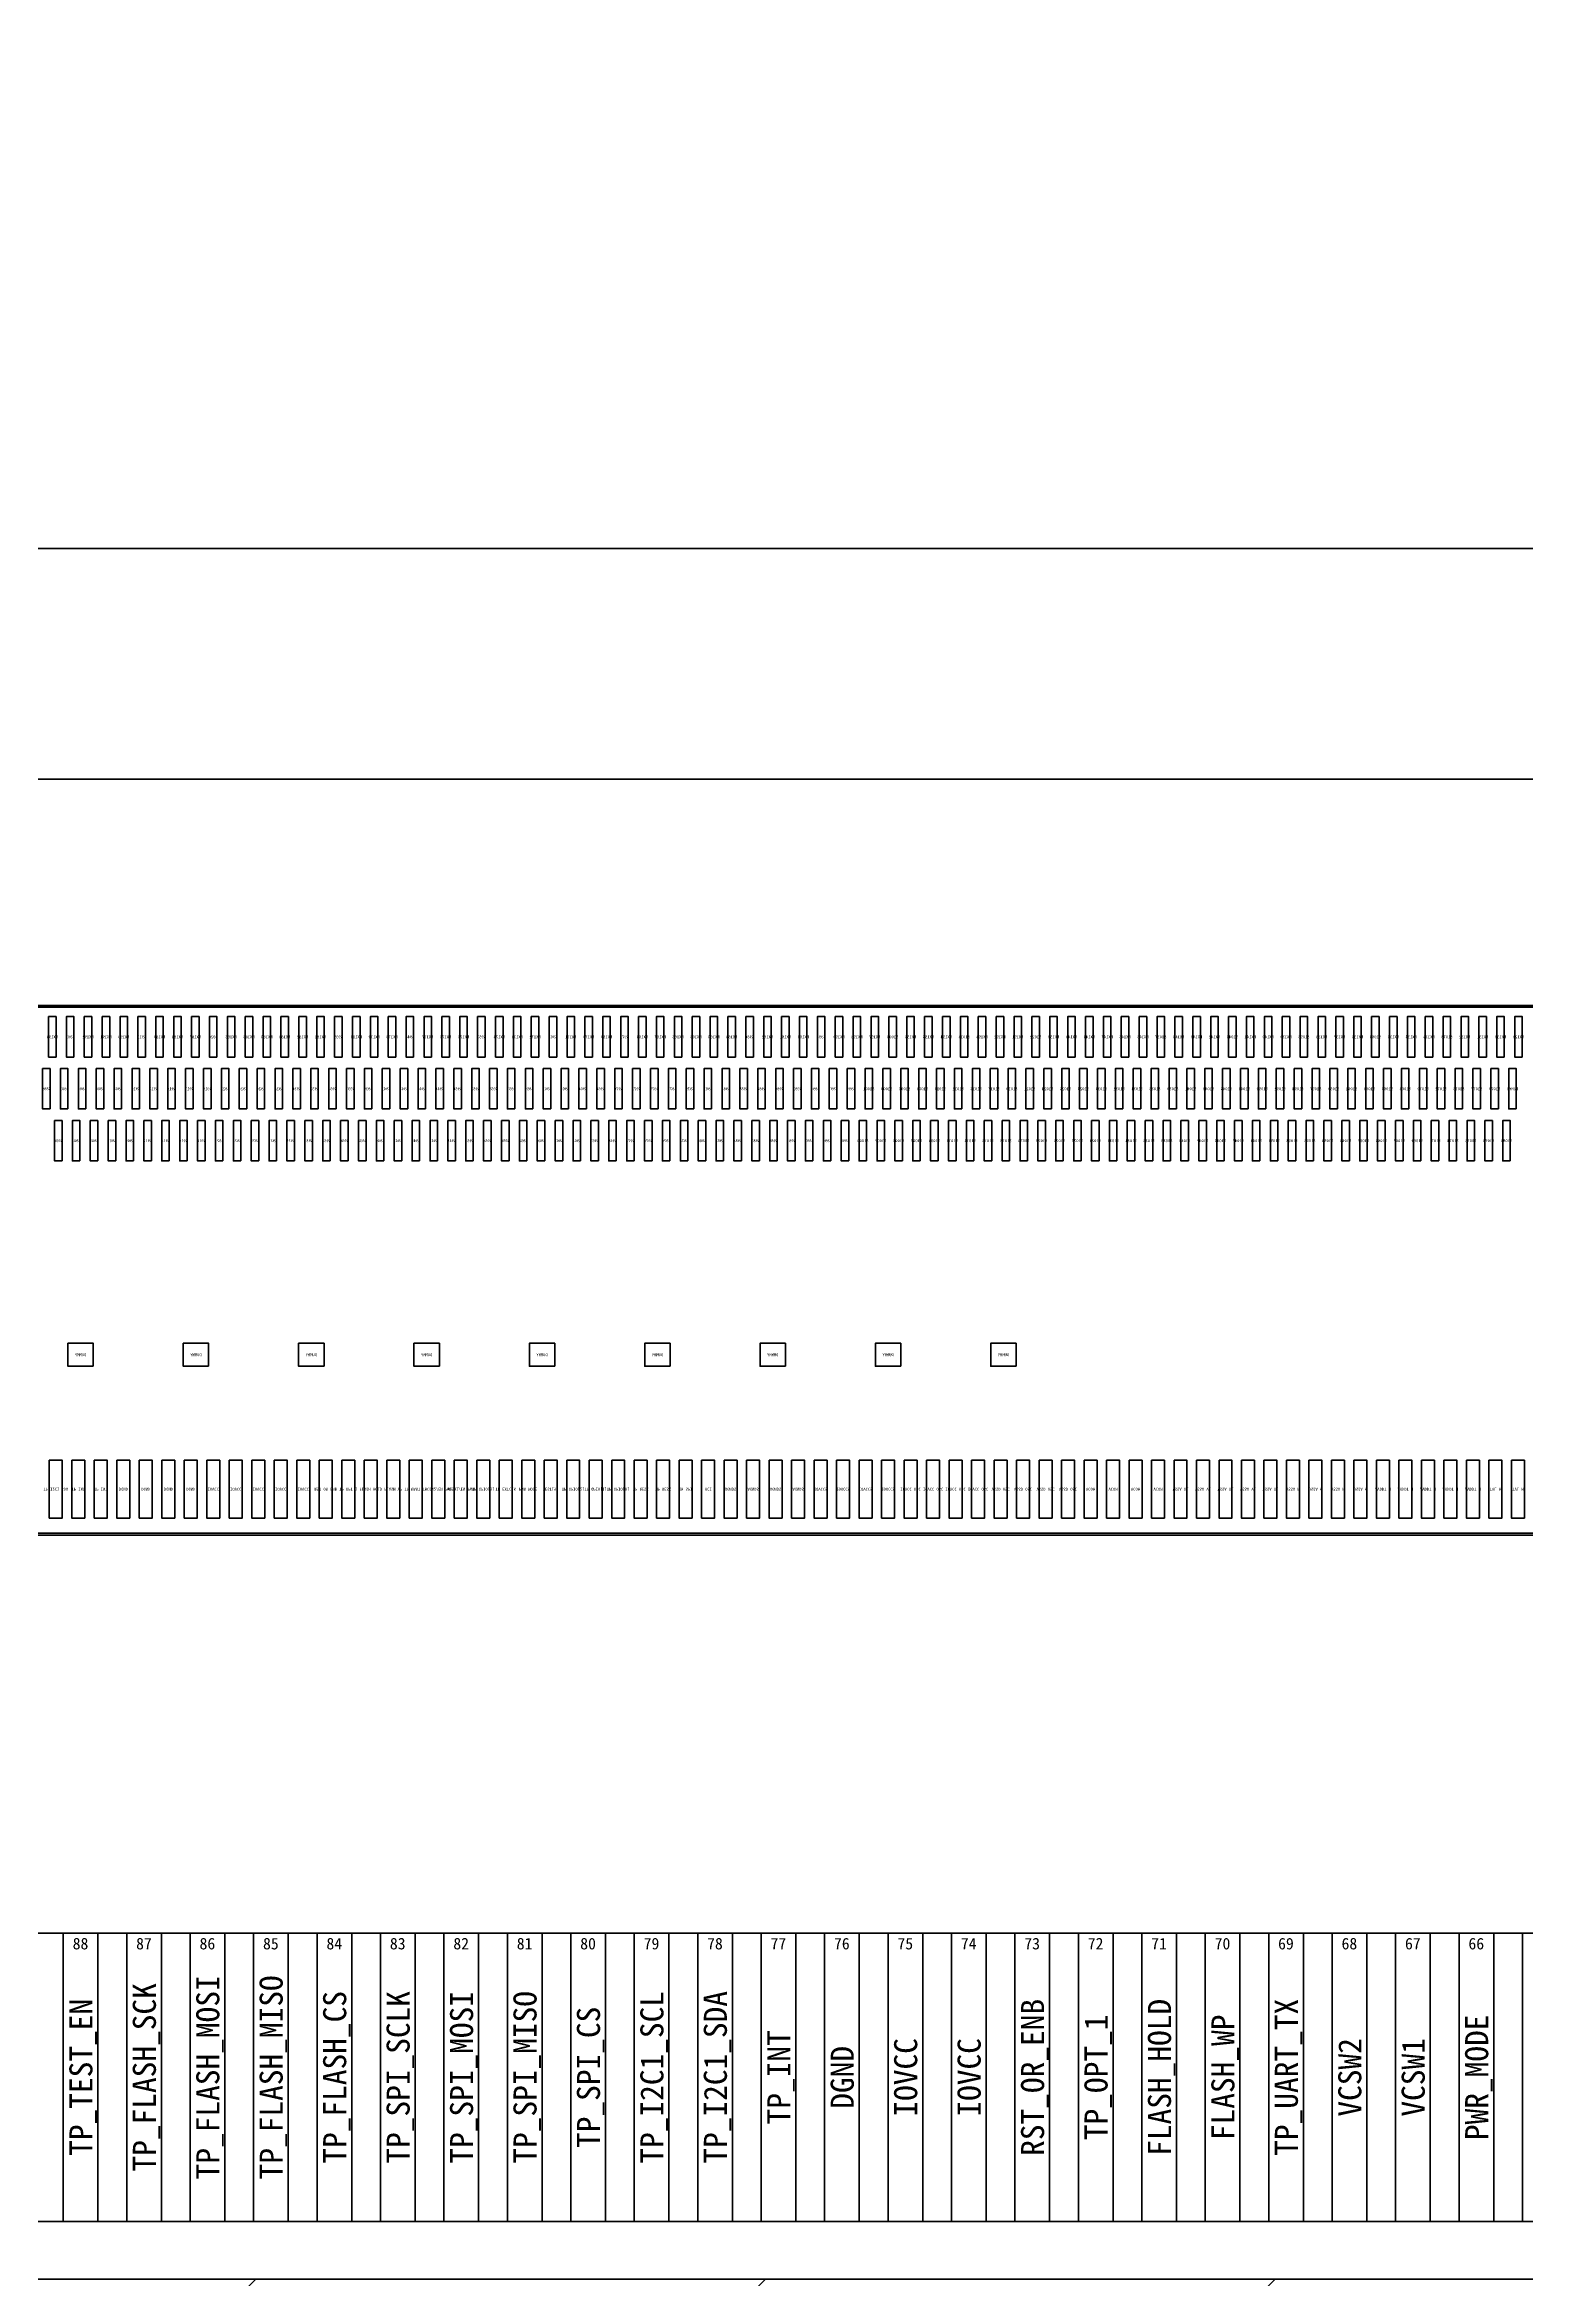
# Model space of a CAD drawing. Header units: inches. Extents: x 384 to 1427, y -468 to -47.
# Drawn here: x 487.346 to 489.915, y -352.606 to -348.733 of the extents above; entities that cross this region are included whole.
import ezdxf
from ezdxf.enums import TextEntityAlignment as Align

# ---------------------------------------------------------------- set-up
doc = ezdxf.new("R2010")
doc.units = ezdxf.units.IN
doc.header["$LTSCALE"] = 1.21
doc.header["$MEASUREMENT"] = 0
doc.layers.get('0').update_dxf_attribs({"linetype": 'CONTINUOUS'})
for name, color, linetype, lineweight in [('2ITO.drawing', 4, 'CONTINUOUS', 100), ('LABEL.drawing', 7, 'CONTINUOUS', 100), ('TFT_line.drawing', 3, 'CONTINUOUS', 100)]:
    doc.layers.add(name, color=color, linetype=linetype, lineweight=lineweight)
doc.layers.add('标 注', color=3, linetype='CONTINUOUS')
doc.styles.get("Standard").update_dxf_attribs({"font": 'txt', "width": 0.8})

# ---------------------------------------------------------------- blocks, each defined once
blk = doc.blocks.new('fpc_name')
at = {"layer": 'LABEL.drawing', "color": 7, "linetype": 'Continuous', "lineweight": 100}
for s, p in [('TP_FLASH_SCK', (16.31143, 0.22667)), ('TP_FLASH_MOSI', (16.42143, 0.22667)), ('TP_FLASH_MISO', (16.53129, 0.22667)), ('TP_TEST_EN', (16.20143, 0.22667)), ('TP_FLASH_CS', (16.64143, 0.22667)), ('TP_SPI_SCLK', (16.75143, 0.22667)), ('TP_SPI_MOSI', (16.86143, 0.22667)), ('TP_SPI_MISO', (16.97143, 0.22667)), ('TP_I2C1_SCL', (17.19143, 0.22667)), ('TP_I2C1_SDA', (17.30143, 0.22667)), ('RST_OR_ENB', (17.85143, 0.22667)), ('FLASH_HOLD', (18.07143, 0.22667)), ('TP_UART_TX', (18.29143, 0.22667)), ('TP_SPI_CS', (17.08143, 0.22667)), ('TP_OPT_1', (17.96143, 0.22667)), ('FLASH_WP', (18.18143, 0.22667)), ('PWR_MODE', (18.62143, 0.22667)), ('TP_INT', (17.41143, 0.22667)), ('DGND', (17.52143, 0.22667)), ('IOVCC', (17.63143, 0.22667)), ('IOVCC', (17.74143, 0.22667)), ('VCSW2', (18.40143, 0.22667)), ('VCSW1', (18.51143, 0.22667))]:
    blk.add_text(s, height=0.04, rotation=90, dxfattribs=at).set_placement(p, align=Align.MIDDLE_CENTER)
blk = doc.blocks.new('fpc_pin')
at = {"layer": 'TFT_line.drawing', "color": 3, "linetype": 'Continuous', "lineweight": 100}
blk.add_lwpolyline([(0, 0), (0.06, 0), (0.06, 0.5), (0, 0.5)], close=True, dxfattribs=at)
blk = doc.blocks.new('fpc_all')
at = {"layer": 'TFT_line.drawing', "color": 3, "linetype": 'Continuous', "lineweight": 100}
blk.add_lwpolyline([(-0.73658, 0), (26.54342, 0), (26.54342, 0.5), (-0.73658, 0.5)], close=True, dxfattribs=at)
at = {"color": 1, "linetype": 'Continuous', "lineweight": 100, "row_count": 1, "column_count": 221, "row_spacing": 0.4, "column_spacing": 0.11}
blk.add_blockref('fpc_pin', (0.77342, 0), dxfattribs=at)
at = {"color": 1, "linetype": 'Continuous', "lineweight": 100}
blk.add_blockref('fpc_name', (0.00249, 0.02333), dxfattribs=at)
at = {"layer": 'LABEL.drawing', "color": 7, "linetype": 'Continuous', "lineweight": 100}
for s, p in [('88', (16.20322, 0.4818)), ('87', (16.31322, 0.4818)), ('86', (16.42322, 0.4818)), ('85', (16.53322, 0.4818)), ('84', (16.64322, 0.4818)), ('83', (16.75322, 0.4818)), ('82', (16.86322, 0.4818)), ('81', (16.97322, 0.4818)), ('80', (17.08322, 0.4818)), ('79', (17.19322, 0.4818)), ('78', (17.30322, 0.4818)), ('77', (17.41322, 0.4818)), ('76', (17.52322, 0.4818)), ('75', (17.63322, 0.4818)), ('74', (17.74322, 0.4818)), ('73', (17.85322, 0.4818)), ('72', (17.96322, 0.4818)), ('71', (18.07322, 0.4818)), ('70', (18.18322, 0.4818)), ('69', (18.29322, 0.4818)), ('68', (18.40322, 0.4818)), ('67', (18.51322, 0.4818)), ('66', (18.62322, 0.4818))]:
    blk.add_text(s, height=0.02, dxfattribs=at).set_placement(p, align=Align.MIDDLE_CENTER)
blk = doc.blocks.new('z_ILB3_NOT')
at = {"layer": 'TFT_line.drawing', "color": 3, "linetype": 'Continuous', "lineweight": 100}
blk.add_lwpolyline([(-0.01125, -0.05), (0.01125, -0.05), (0.01125, 0.05), (-0.01125, 0.05)], close=True, dxfattribs=at)
blk = doc.blocks.new('z_DMY1')
at = {"layer": 'TFT_line.drawing', "color": 3, "linetype": 'Continuous', "lineweight": 100}
blk.add_lwpolyline([(-0.022, -0.02), (0.022, -0.02), (0.022, 0.02), (-0.022, 0.02)], close=True, dxfattribs=at)
blk = doc.blocks.new('z_PAD_DUMMY_NOT')
at = {"color": 1, "linetype": 'Continuous', "lineweight": 100}
for p in [(-4.9, -0.1465), (-4.7, -0.1465), (-4.5, -0.1465), (-4.3, -0.1465), (-4.1, -0.1465), (-3.9, -0.1465), (-3.7, -0.1465), (-3.5, -0.1465), (-3.3, -0.1465)]:
    blk.add_blockref('z_DMY1', p, dxfattribs=at)
blk = doc.blocks.new('S_PAD_NOT')
at = {"layer": 'TFT_line.drawing', "color": 3, "linetype": 'Continuous', "lineweight": 100}
blk.add_lwpolyline([(-0.0065, -0.035), (0.0065, -0.035), (0.0065, 0.035), (-0.0065, 0.035)], close=True, dxfattribs=at)
blk = doc.blocks.new('ST7102_padlocation_NOT')
at = {"layer": 'TFT_line.drawing', "color": 3, "linetype": 'Continuous', "lineweight": 100}
for points in [[(-11.25, -0.459), (11.25, -0.459), (11.25, 0.459), (-11.25, 0.459)], [(-11.247, -0.456), (11.247, -0.456), (11.247, 0.456), (-11.247, 0.456)]]:
    blk.add_lwpolyline(points, close=True, dxfattribs=at)
at = {"color": 1, "linetype": 'Continuous', "lineweight": 100}
for name, p in [('S_PAD_NOT', (-5.7929, 0.4045)), ('S_PAD_NOT', (-5.7619, 0.4045)), ('S_PAD_NOT', (-5.7309, 0.4045)), ('S_PAD_NOT', (-5.6999, 0.4045)), ('S_PAD_NOT', (-5.6689, 0.4045)), ('S_PAD_NOT', (-5.6379, 0.4045)), ('S_PAD_NOT', (-5.6069, 0.4045)), ('S_PAD_NOT', (-5.5759, 0.4045)), ('S_PAD_NOT', (-5.5449, 0.4045)), ('S_PAD_NOT', (-5.5139, 0.4045)), ('S_PAD_NOT', (-5.4829, 0.4045)), ('S_PAD_NOT', (-5.4519, 0.4045)), ('S_PAD_NOT', (-5.4209, 0.4045)), ('S_PAD_NOT', (-5.3899, 0.4045)), ('S_PAD_NOT', (-5.3589, 0.4045)), ('S_PAD_NOT', (-5.3279, 0.4045)), ('S_PAD_NOT', (-5.2969, 0.4045)), ('S_PAD_NOT', (-5.2659, 0.4045)), ('S_PAD_NOT', (-5.2349, 0.4045)), ('S_PAD_NOT', (-5.2039, 0.4045)), ('S_PAD_NOT', (-5.1729, 0.4045)), ('S_PAD_NOT', (-5.1419, 0.4045)), ('S_PAD_NOT', (-5.1109, 0.4045)), ('S_PAD_NOT', (-5.0799, 0.4045)), ('S_PAD_NOT', (-5.0489, 0.4045)), ('S_PAD_NOT', (-5.0179, 0.4045)), ('S_PAD_NOT', (-4.9869, 0.4045)), ('S_PAD_NOT', (-4.9559, 0.4045)), ('S_PAD_NOT', (-4.9249, 0.4045)), ('S_PAD_NOT', (-4.8939, 0.4045)), ('S_PAD_NOT', (-4.8629, 0.4045)), ('S_PAD_NOT', (-4.8319, 0.4045)), ('S_PAD_NOT', (-4.8009, 0.4045)), ('S_PAD_NOT', (-4.7699, 0.4045)), ('S_PAD_NOT', (-4.7389, 0.4045)), ('S_PAD_NOT', (-4.7079, 0.4045)), ('S_PAD_NOT', (-4.6769, 0.4045)), ('S_PAD_NOT', (-4.6459, 0.4045)), ('S_PAD_NOT', (-4.6149, 0.4045)), ('S_PAD_NOT', (-4.5839, 0.4045)), ('S_PAD_NOT', (-4.5529, 0.4045)), ('S_PAD_NOT', (-4.5219, 0.4045)), ('S_PAD_NOT', (-4.4909, 0.4045)), ('S_PAD_NOT', (-4.4599, 0.4045)), ('S_PAD_NOT', (-4.4289, 0.4045)), ('S_PAD_NOT', (-4.3979, 0.4045)), ('S_PAD_NOT', (-4.3669, 0.4045)), ('S_PAD_NOT', (-4.3359, 0.4045)), ('S_PAD_NOT', (-4.3049, 0.4045)), ('S_PAD_NOT', (-4.2739, 0.4045)), ('S_PAD_NOT', (-4.2429, 0.4045)), ('S_PAD_NOT', (-4.2119, 0.4045)), ('S_PAD_NOT', (-4.1809, 0.4045)), ('S_PAD_NOT', (-4.1499, 0.4045)), ('S_PAD_NOT', (-4.1189, 0.4045)), ('S_PAD_NOT', (-4.0879, 0.4045)), ('S_PAD_NOT', (-4.0569, 0.4045)), ('S_PAD_NOT', (-4.0259, 0.4045)), ('S_PAD_NOT', (-3.9949, 0.4045)), ('S_PAD_NOT', (-3.9639, 0.4045)), ('S_PAD_NOT', (-3.9329, 0.4045)), ('S_PAD_NOT', (-3.9019, 0.4045)), ('S_PAD_NOT', (-3.8709, 0.4045)), ('S_PAD_NOT', (-3.8399, 0.4045)), ('S_PAD_NOT', (-3.8089, 0.4045)), ('S_PAD_NOT', (-3.7779, 0.4045)), ('S_PAD_NOT', (-3.7469, 0.4045)), ('S_PAD_NOT', (-3.7159, 0.4045)), ('S_PAD_NOT', (-3.6849, 0.4045)), ('S_PAD_NOT', (-3.6539, 0.4045)), ('S_PAD_NOT', (-3.6229, 0.4045)), ('S_PAD_NOT', (-3.5919, 0.4045)), ('S_PAD_NOT', (-3.5609, 0.4045)), ('S_PAD_NOT', (-3.5299, 0.4045)), ('S_PAD_NOT', (-3.4989, 0.4045)), ('S_PAD_NOT', (-3.4679, 0.4045)), ('S_PAD_NOT', (-3.4369, 0.4045)), ('S_PAD_NOT', (-3.4059, 0.4045)), ('S_PAD_NOT', (-3.3749, 0.4045)), ('S_PAD_NOT', (-3.3439, 0.4045)), ('S_PAD_NOT', (-3.3129, 0.4045)), ('S_PAD_NOT', (-3.2819, 0.4045)), ('S_PAD_NOT', (-3.2509, 0.4045)), ('z_PAD_DUMMY_NOT', (0, 0)), ('S_PAD_NOT', (-5.7826, 0.3145)), ('S_PAD_NOT', (-5.7516, 0.3145)), ('S_PAD_NOT', (-5.7206, 0.3145)), ('S_PAD_NOT', (-5.6896, 0.3145)), ('S_PAD_NOT', (-5.6586, 0.3145)), ('S_PAD_NOT', (-5.6276, 0.3145)), ('S_PAD_NOT', (-5.5966, 0.3145)), ('S_PAD_NOT', (-5.5656, 0.3145)), ('S_PAD_NOT', (-5.5346, 0.3145)), ('S_PAD_NOT', (-5.5036, 0.3145)), ('S_PAD_NOT', (-5.4726, 0.3145)), ('S_PAD_NOT', (-5.4416, 0.3145)), ('S_PAD_NOT', (-5.4106, 0.3145)), ('S_PAD_NOT', (-5.3796, 0.3145)), ('S_PAD_NOT', (-5.3486, 0.3145)), ('S_PAD_NOT', (-5.3176, 0.3145)), ('S_PAD_NOT', (-5.2866, 0.3145)), ('S_PAD_NOT', (-5.2556, 0.3145)), ('S_PAD_NOT', (-5.2246, 0.3145)), ('S_PAD_NOT', (-5.1936, 0.3145)), ('S_PAD_NOT', (-5.1626, 0.3145)), ('S_PAD_NOT', (-5.1316, 0.3145)), ('S_PAD_NOT', (-5.1006, 0.3145)), ('S_PAD_NOT', (-5.0696, 0.3145)), ('S_PAD_NOT', (-5.0386, 0.3145)), ('S_PAD_NOT', (-5.0076, 0.3145)), ('S_PAD_NOT', (-4.9766, 0.3145)), ('S_PAD_NOT', (-4.9456, 0.3145)), ('S_PAD_NOT', (-4.9146, 0.3145)), ('S_PAD_NOT', (-4.8836, 0.3145)), ('S_PAD_NOT', (-4.8526, 0.3145)), ('S_PAD_NOT', (-4.8216, 0.3145)), ('S_PAD_NOT', (-4.7906, 0.3145)), ('S_PAD_NOT', (-4.7596, 0.3145)), ('S_PAD_NOT', (-4.7286, 0.3145)), ('S_PAD_NOT', (-4.6976, 0.3145)), ('S_PAD_NOT', (-4.6666, 0.3145)), ('S_PAD_NOT', (-4.6356, 0.3145)), ('S_PAD_NOT', (-4.6046, 0.3145)), ('S_PAD_NOT', (-4.5736, 0.3145)), ('S_PAD_NOT', (-4.5426, 0.3145)), ('S_PAD_NOT', (-4.5116, 0.3145)), ('S_PAD_NOT', (-4.4806, 0.3145)), ('S_PAD_NOT', (-4.4496, 0.3145)), ('S_PAD_NOT', (-4.4186, 0.3145)), ('S_PAD_NOT', (-4.3876, 0.3145)), ('S_PAD_NOT', (-4.3566, 0.3145)), ('S_PAD_NOT', (-4.3256, 0.3145)), ('S_PAD_NOT', (-4.2946, 0.3145)), ('S_PAD_NOT', (-4.2636, 0.3145)), ('S_PAD_NOT', (-4.2326, 0.3145)), ('S_PAD_NOT', (-4.2016, 0.3145)), ('S_PAD_NOT', (-4.1706, 0.3145)), ('S_PAD_NOT', (-4.1396, 0.3145)), ('S_PAD_NOT', (-4.1086, 0.3145)), ('S_PAD_NOT', (-4.0776, 0.3145)), ('S_PAD_NOT', (-4.0466, 0.3145)), ('S_PAD_NOT', (-4.0156, 0.3145)), ('S_PAD_NOT', (-3.9846, 0.3145)), ('S_PAD_NOT', (-3.9536, 0.3145)), ('S_PAD_NOT', (-3.9226, 0.3145)), ('S_PAD_NOT', (-3.8916, 0.3145)), ('S_PAD_NOT', (-3.8606, 0.3145)), ('S_PAD_NOT', (-3.8296, 0.3145)), ('S_PAD_NOT', (-3.7986, 0.3145)), ('S_PAD_NOT', (-3.7676, 0.3145)), ('S_PAD_NOT', (-3.7366, 0.3145)), ('S_PAD_NOT', (-3.7056, 0.3145)), ('S_PAD_NOT', (-3.6746, 0.3145)), ('S_PAD_NOT', (-3.6436, 0.3145)), ('S_PAD_NOT', (-3.6126, 0.3145)), ('S_PAD_NOT', (-3.5816, 0.3145)), ('S_PAD_NOT', (-3.5506, 0.3145)), ('S_PAD_NOT', (-3.5196, 0.3145)), ('S_PAD_NOT', (-3.4886, 0.3145)), ('S_PAD_NOT', (-3.4576, 0.3145)), ('S_PAD_NOT', (-3.4266, 0.3145)), ('S_PAD_NOT', (-3.3956, 0.3145)), ('S_PAD_NOT', (-3.3646, 0.3145)), ('S_PAD_NOT', (-3.3336, 0.3145)), ('S_PAD_NOT', (-3.3026, 0.3145)), ('S_PAD_NOT', (-3.2716, 0.3145)), ('S_PAD_NOT', (-3.2406, 0.3145)), ('S_PAD_NOT', (-5.7723, 0.2245)), ('S_PAD_NOT', (-5.7413, 0.2245)), ('S_PAD_NOT', (-5.7103, 0.2245)), ('S_PAD_NOT', (-5.6793, 0.2245)), ('S_PAD_NOT', (-5.6483, 0.2245)), ('S_PAD_NOT', (-5.6173, 0.2245)), ('S_PAD_NOT', (-5.5863, 0.2245)), ('S_PAD_NOT', (-5.5553, 0.2245)), ('S_PAD_NOT', (-5.5243, 0.2245)), ('S_PAD_NOT', (-5.4933, 0.2245)), ('S_PAD_NOT', (-5.4623, 0.2245)), ('S_PAD_NOT', (-5.4313, 0.2245)), ('S_PAD_NOT', (-5.4003, 0.2245)), ('S_PAD_NOT', (-5.3693, 0.2245)), ('S_PAD_NOT', (-5.3383, 0.2245)), ('S_PAD_NOT', (-5.3073, 0.2245)), ('S_PAD_NOT', (-5.2763, 0.2245)), ('S_PAD_NOT', (-5.2453, 0.2245)), ('S_PAD_NOT', (-5.2143, 0.2245)), ('S_PAD_NOT', (-5.1833, 0.2245)), ('S_PAD_NOT', (-5.1523, 0.2245)), ('S_PAD_NOT', (-5.1213, 0.2245)), ('S_PAD_NOT', (-5.0903, 0.2245)), ('S_PAD_NOT', (-5.0593, 0.2245)), ('S_PAD_NOT', (-5.0283, 0.2245)), ('S_PAD_NOT', (-4.9973, 0.2245)), ('S_PAD_NOT', (-4.9663, 0.2245)), ('S_PAD_NOT', (-4.9353, 0.2245)), ('S_PAD_NOT', (-4.9043, 0.2245)), ('S_PAD_NOT', (-4.8733, 0.2245)), ('S_PAD_NOT', (-4.8423, 0.2245)), ('S_PAD_NOT', (-4.8113, 0.2245)), ('S_PAD_NOT', (-4.7803, 0.2245)), ('S_PAD_NOT', (-4.7493, 0.2245)), ('S_PAD_NOT', (-4.7183, 0.2245)), ('S_PAD_NOT', (-4.6873, 0.2245)), ('S_PAD_NOT', (-4.6563, 0.2245)), ('S_PAD_NOT', (-4.6253, 0.2245)), ('S_PAD_NOT', (-4.5943, 0.2245)), ('S_PAD_NOT', (-4.5633, 0.2245)), ('S_PAD_NOT', (-4.5323, 0.2245)), ('S_PAD_NOT', (-4.5013, 0.2245)), ('S_PAD_NOT', (-4.4703, 0.2245)), ('S_PAD_NOT', (-4.4393, 0.2245)), ('S_PAD_NOT', (-4.4083, 0.2245)), ('S_PAD_NOT', (-4.3773, 0.2245)), ('S_PAD_NOT', (-4.3463, 0.2245)), ('S_PAD_NOT', (-4.3153, 0.2245)), ('S_PAD_NOT', (-4.2843, 0.2245)), ('S_PAD_NOT', (-4.2533, 0.2245)), ('S_PAD_NOT', (-4.2223, 0.2245)), ('S_PAD_NOT', (-4.1913, 0.2245)), ('S_PAD_NOT', (-4.1603, 0.2245)), ('S_PAD_NOT', (-4.1293, 0.2245)), ('S_PAD_NOT', (-4.0983, 0.2245)), ('S_PAD_NOT', (-4.0673, 0.2245)), ('S_PAD_NOT', (-4.0363, 0.2245)), ('S_PAD_NOT', (-4.0053, 0.2245)), ('S_PAD_NOT', (-3.9743, 0.2245)), ('S_PAD_NOT', (-3.9433, 0.2245)), ('S_PAD_NOT', (-3.9123, 0.2245)), ('S_PAD_NOT', (-3.8813, 0.2245)), ('S_PAD_NOT', (-3.8503, 0.2245)), ('S_PAD_NOT', (-3.8193, 0.2245)), ('S_PAD_NOT', (-3.7883, 0.2245)), ('S_PAD_NOT', (-3.7573, 0.2245)), ('S_PAD_NOT', (-3.7263, 0.2245)), ('S_PAD_NOT', (-3.6953, 0.2245)), ('S_PAD_NOT', (-3.6643, 0.2245)), ('S_PAD_NOT', (-3.6333, 0.2245)), ('S_PAD_NOT', (-3.6023, 0.2245)), ('S_PAD_NOT', (-3.5713, 0.2245)), ('S_PAD_NOT', (-3.5403, 0.2245)), ('S_PAD_NOT', (-3.5093, 0.2245)), ('S_PAD_NOT', (-3.4783, 0.2245)), ('S_PAD_NOT', (-3.4473, 0.2245)), ('S_PAD_NOT', (-3.4163, 0.2245)), ('S_PAD_NOT', (-3.3853, 0.2245)), ('S_PAD_NOT', (-3.3543, 0.2245)), ('S_PAD_NOT', (-3.3233, 0.2245)), ('S_PAD_NOT', (-3.2923, 0.2245)), ('S_PAD_NOT', (-3.2613, 0.2245))]:
    blk.add_blockref(name, p, dxfattribs=at)
at = {"color": 1, "linetype": 'Continuous', "lineweight": 100, "rotation": 180}
for p in [(-5.792, -0.3795), (-5.753, -0.3795), (-5.714, -0.3795), (-5.675, -0.3795), (-5.636, -0.3795), (-5.597, -0.3795), (-5.558, -0.3795), (-5.519, -0.3795), (-5.48, -0.3795), (-5.441, -0.3795), (-5.402, -0.3795), (-5.363, -0.3795), (-5.324, -0.3795), (-5.285, -0.3795), (-5.246, -0.3795), (-5.207, -0.3795), (-5.168, -0.3795), (-5.129, -0.3795), (-5.09, -0.3795), (-5.051, -0.3795), (-5.012, -0.3795), (-4.973, -0.3795), (-4.934, -0.3795), (-4.895, -0.3795), (-4.856, -0.3795), (-4.817, -0.3795), (-4.778, -0.3795), (-4.739, -0.3795), (-4.7, -0.3795), (-4.661, -0.3795), (-4.622, -0.3795), (-4.583, -0.3795), (-4.544, -0.3795), (-4.505, -0.3795), (-4.466, -0.3795), (-4.427, -0.3795), (-4.388, -0.3795), (-4.349, -0.3795), (-4.31, -0.3795), (-4.271, -0.3795), (-4.232, -0.3795), (-4.193, -0.3795), (-4.154, -0.3795), (-4.115, -0.3795), (-4.076, -0.3795), (-4.037, -0.3795), (-3.998, -0.3795), (-3.959, -0.3795), (-3.92, -0.3795), (-3.881, -0.3795), (-3.842, -0.3795), (-3.803, -0.3795), (-3.764, -0.3795), (-3.725, -0.3795), (-3.686, -0.3795), (-3.647, -0.3795), (-3.608, -0.3795), (-3.569, -0.3795), (-3.53, -0.3795), (-3.491, -0.3795), (-3.452, -0.3795), (-3.413, -0.3795), (-3.374, -0.3795), (-3.335, -0.3795), (-3.296, -0.3795), (-3.257, -0.3795)]:
    blk.add_blockref('z_ILB3_NOT', p, dxfattribs=at)
at = {"layer": 'LABEL.drawing', "color": 7, "linetype": 'Continuous', "lineweight": 100}
for s, p in [('RX129', (-5.7929, 0.4045)), ('RX130', (-5.7619, 0.4045)), ('RX131', (-5.7309, 0.4045)), ('RX132', (-5.6999, 0.4045)), ('S1073', (-5.6689, 0.4045)), ('RX133', (-5.6379, 0.4045)), ('RX134', (-5.6069, 0.4045)), ('RX135', (-5.5759, 0.4045)), ('S1064', (-5.5449, 0.4045)), ('RX136', (-5.5139, 0.4045)), ('RX137', (-5.4829, 0.4045)), ('RX138', (-5.4519, 0.4045)), ('S1055', (-5.4209, 0.4045)), ('RX139', (-5.3899, 0.4045)), ('RX140', (-5.3589, 0.4045)), ('RX141', (-5.3279, 0.4045)), ('S1046', (-5.2969, 0.4045)), ('RX142', (-5.2659, 0.4045)), ('RX143', (-5.2349, 0.4045)), ('RX144', (-5.2039, 0.4045)), ('S1037', (-5.1729, 0.4045)), ('RX145', (-5.1419, 0.4045)), ('RX146', (-5.1109, 0.4045)), ('RX147', (-5.0799, 0.4045)), ('RX148', (-5.0489, 0.4045)), ('RX149', (-5.0179, 0.4045)), ('RX150', (-4.9869, 0.4045)), ('S1022', (-4.9559, 0.4045)), ('RX151', (-4.9249, 0.4045)), ('RX152', (-4.8939, 0.4045)), ('RX153', (-4.8629, 0.4045)), ('S1013', (-4.8319, 0.4045)), ('RX154', (-4.8009, 0.4045)), ('RX155', (-4.7699, 0.4045)), ('RX156', (-4.7389, 0.4045)), ('S1004', (-4.7079, 0.4045)), ('RX157', (-4.6769, 0.4045)), ('RX158', (-4.6459, 0.4045)), ('RX159', (-4.6149, 0.4045)), ('S995', (-4.5839, 0.4045)), ('RX160', (-4.5529, 0.4045)), ('RX161', (-4.5219, 0.4045)), ('RX162', (-4.4909, 0.4045)), ('S986', (-4.4599, 0.4045)), ('RX163', (-4.4289, 0.4045)), ('RX164', (-4.3979, 0.4045)), ('RX165', (-4.3669, 0.4045)), ('RX166', (-4.3359, 0.4045)), ('RX167', (-4.3049, 0.4045)), ('RX168', (-4.2739, 0.4045)), ('S971', (-4.2429, 0.4045)), ('RX169', (-4.2119, 0.4045)), ('RX170', (-4.1809, 0.4045)), ('RX171', (-4.1499, 0.4045)), ('S962', (-4.1189, 0.4045)), ('RX172', (-4.0879, 0.4045)), ('RX173', (-4.0569, 0.4045)), ('RX174', (-4.0259, 0.4045)), ('S953', (-3.9949, 0.4045)), ('RX175', (-3.9639, 0.4045)), ('RX176', (-3.9329, 0.4045)), ('RX177', (-3.9019, 0.4045)), ('S944', (-3.8709, 0.4045)), ('RX178', (-3.8399, 0.4045)), ('RX179', (-3.8089, 0.4045)), ('RX180', (-3.7779, 0.4045)), ('S935', (-3.7469, 0.4045)), ('RX181', (-3.7159, 0.4045)), ('RX182', (-3.6849, 0.4045)), ('RX183', (-3.6539, 0.4045)), ('RX184', (-3.6229, 0.4045)), ('RX185', (-3.5919, 0.4045)), ('RX186', (-3.5609, 0.4045)), ('S920', (-3.5299, 0.4045)), ('RX187', (-3.4989, 0.4045)), ('RX188', (-3.4679, 0.4045)), ('RX189', (-3.4369, 0.4045)), ('S911', (-3.4059, 0.4045)), ('RX190', (-3.3749, 0.4045)), ('RX191', (-3.3439, 0.4045)), ('RX192', (-3.3129, 0.4045)), ('S902', (-3.2819, 0.4045)), ('RX193', (-3.2509, 0.4045)), ('DUMMY', (-5.7826, 0.3145)), ('S1079', (-5.7516, 0.3145)), ('S1077', (-5.7206, 0.3145)), ('S1075', (-5.6896, 0.3145)), ('S1072', (-5.6586, 0.3145)), ('S1070', (-5.6276, 0.3145)), ('S1068', (-5.5966, 0.3145)), ('S1066', (-5.5656, 0.3145)), ('S1063', (-5.5346, 0.3145)), ('S1061', (-5.5036, 0.3145)), ('S1059', (-5.4726, 0.3145)), ('S1057', (-5.4416, 0.3145)), ('S1054', (-5.4106, 0.3145)), ('S1052', (-5.3796, 0.3145)), ('S1050', (-5.3486, 0.3145)), ('S1048', (-5.3176, 0.3145)), ('S1045', (-5.2866, 0.3145)), ('S1043', (-5.2556, 0.3145)), ('S1041', (-5.2246, 0.3145)), ('S1039', (-5.1936, 0.3145)), ('S1036', (-5.1626, 0.3145)), ('S1034', (-5.1316, 0.3145)), ('S1032', (-5.1006, 0.3145)), ('S1030', (-5.0696, 0.3145)), ('S1028', (-5.0386, 0.3145)), ('S1026', (-5.0076, 0.3145)), ('S1024', (-4.9766, 0.3145)), ('S1021', (-4.9456, 0.3145)), ('S1019', (-4.9146, 0.3145)), ('S1017', (-4.8836, 0.3145)), ('S1015', (-4.8526, 0.3145)), ('S1012', (-4.8216, 0.3145)), ('S1010', (-4.7906, 0.3145)), ('S1008', (-4.7596, 0.3145)), ('S1006', (-4.7286, 0.3145)), ('S1003', (-4.6976, 0.3145)), ('S1001', (-4.6666, 0.3145)), ('S999', (-4.6356, 0.3145)), ('S997', (-4.6046, 0.3145)), ('S994', (-4.5736, 0.3145)), ('S992', (-4.5426, 0.3145)), ('S990', (-4.5116, 0.3145)), ('S988', (-4.4806, 0.3145)), ('S985', (-4.4496, 0.3145)), ('S983', (-4.4186, 0.3145)), ('S981', (-4.3876, 0.3145)), ('S979', (-4.3566, 0.3145)), ('S977', (-4.3256, 0.3145)), ('S975', (-4.2946, 0.3145)), ('S973', (-4.2636, 0.3145)), ('S970', (-4.2326, 0.3145)), ('S968', (-4.2016, 0.3145)), ('S966', (-4.1706, 0.3145)), ('S964', (-4.1396, 0.3145)), ('S961', (-4.1086, 0.3145)), ('S959', (-4.0776, 0.3145)), ('S957', (-4.0466, 0.3145)), ('S955', (-4.0156, 0.3145)), ('S952', (-3.9846, 0.3145)), ('S950', (-3.9536, 0.3145)), ('S948', (-3.9226, 0.3145)), ('S946', (-3.8916, 0.3145)), ('S943', (-3.8606, 0.3145)), ('S941', (-3.8296, 0.3145)), ('S939', (-3.7986, 0.3145)), ('S937', (-3.7676, 0.3145)), ('S934', (-3.7366, 0.3145)), ('S932', (-3.7056, 0.3145)), ('S930', (-3.6746, 0.3145)), ('S928', (-3.6436, 0.3145)), ('S926', (-3.6126, 0.3145)), ('S924', (-3.5816, 0.3145)), ('S922', (-3.5506, 0.3145)), ('S919', (-3.5196, 0.3145)), ('S917', (-3.4886, 0.3145)), ('S915', (-3.4576, 0.3145)), ('S913', (-3.4266, 0.3145)), ('S910', (-3.3956, 0.3145)), ('S908', (-3.3646, 0.3145)), ('S906', (-3.3336, 0.3145)), ('S904', (-3.3026, 0.3145)), ('S901', (-3.2716, 0.3145)), ('S899', (-3.2406, 0.3145)), ('S1080', (-5.7723, 0.2245)), ('S1078', (-5.7413, 0.2245)), ('S1076', (-5.7103, 0.2245)), ('S1074', (-5.6793, 0.2245)), ('S1071', (-5.6483, 0.2245)), ('S1069', (-5.6173, 0.2245)), ('S1067', (-5.5863, 0.2245)), ('S1065', (-5.5553, 0.2245)), ('S1062', (-5.5243, 0.2245)), ('S1060', (-5.4933, 0.2245)), ('S1058', (-5.4623, 0.2245)), ('S1056', (-5.4313, 0.2245)), ('S1053', (-5.4003, 0.2245)), ('S1051', (-5.3693, 0.2245)), ('S1049', (-5.3383, 0.2245)), ('S1047', (-5.3073, 0.2245)), ('S1044', (-5.2763, 0.2245)), ('S1042', (-5.2453, 0.2245)), ('S1040', (-5.2143, 0.2245)), ('S1038', (-5.1833, 0.2245)), ('S1035', (-5.1523, 0.2245)), ('S1033', (-5.1213, 0.2245)), ('S1031', (-5.0903, 0.2245)), ('S1029', (-5.0593, 0.2245)), ('S1027', (-5.0283, 0.2245)), ('S1025', (-4.9973, 0.2245)), ('S1023', (-4.9663, 0.2245)), ('S1020', (-4.9353, 0.2245)), ('S1018', (-4.9043, 0.2245)), ('S1016', (-4.8733, 0.2245)), ('S1014', (-4.8423, 0.2245)), ('S1011', (-4.8113, 0.2245)), ('S1009', (-4.7803, 0.2245)), ('S1007', (-4.7493, 0.2245)), ('S1005', (-4.7183, 0.2245)), ('S1002', (-4.6873, 0.2245)), ('S1000', (-4.6563, 0.2245)), ('S998', (-4.6253, 0.2245)), ('S996', (-4.5943, 0.2245)), ('S993', (-4.5633, 0.2245)), ('S991', (-4.5323, 0.2245)), ('S989', (-4.5013, 0.2245)), ('S987', (-4.4703, 0.2245)), ('S984', (-4.4393, 0.2245)), ('S982', (-4.4083, 0.2245)), ('S980', (-4.3773, 0.2245)), ('S978', (-4.3463, 0.2245)), ('S976', (-4.3153, 0.2245)), ('S974', (-4.2843, 0.2245)), ('S972', (-4.2533, 0.2245)), ('S969', (-4.2223, 0.2245)), ('S967', (-4.1913, 0.2245)), ('S965', (-4.1603, 0.2245)), ('S963', (-4.1293, 0.2245)), ('S960', (-4.0983, 0.2245)), ('S958', (-4.0673, 0.2245)), ('S956', (-4.0363, 0.2245)), ('S954', (-4.0053, 0.2245)), ('S951', (-3.9743, 0.2245)), ('S949', (-3.9433, 0.2245)), ('S947', (-3.9123, 0.2245)), ('S945', (-3.8813, 0.2245)), ('S942', (-3.8503, 0.2245)), ('S940', (-3.8193, 0.2245)), ('S938', (-3.7883, 0.2245)), ('S936', (-3.7573, 0.2245)), ('S933', (-3.7263, 0.2245)), ('S931', (-3.6953, 0.2245)), ('S929', (-3.6643, 0.2245)), ('S927', (-3.6333, 0.2245)), ('S925', (-3.6023, 0.2245)), ('S923', (-3.5713, 0.2245)), ('S921', (-3.5403, 0.2245)), ('S918', (-3.5093, 0.2245)), ('S916', (-3.4783, 0.2245)), ('S914', (-3.4473, 0.2245)), ('S912', (-3.4163, 0.2245)), ('S909', (-3.3853, 0.2245)), ('S907', (-3.3543, 0.2245)), ('S905', (-3.3233, 0.2245)), ('S903', (-3.2923, 0.2245)), ('S900', (-3.2613, 0.2245)), ('DUMMY', (-4.9, -0.1465)), ('DUMMY', (-4.7, -0.1465)), ('DUMMY', (-4.5, -0.1465)), ('DUMMY', (-4.3, -0.1465)), ('DUMMY', (-4.1, -0.1465)), ('DUMMY', (-3.9, -0.1465)), ('DUMMY', (-3.7, -0.1465)), ('DUMMY', (-3.5, -0.1465)), ('DUMMY', (-3.3, -0.1465))]:
    blk.add_text(s, height=0.005, dxfattribs=at).set_placement(p, align=Align.MIDDLE_CENTER)
for s, p in [('TVL_M', (-5.792, -0.3795)), ('TVL_M', (-5.753, -0.3795)), ('AVDDT_M', (-5.714, -0.3795)), ('AVDDT_M', (-5.675, -0.3795)), ('AVDDT_M', (-5.636, -0.3795)), ('AVDDT_M', (-5.597, -0.3795)), ('AVDDT_M', (-5.558, -0.3795)), ('VSSA_M', (-5.519, -0.3795)), ('VSSA_M', (-5.48, -0.3795)), ('VSSA_M', (-5.441, -0.3795)), ('VSSA_M', (-5.402, -0.3795)), ('VSSA_VL', (-5.363, -0.3795)), ('VSSA_VL', (-5.324, -0.3795)), ('VSSA_VL', (-5.285, -0.3795)), ('VSSA_VL', (-5.246, -0.3795)), ('VSSA_VL', (-5.207, -0.3795)), ('VCOM', (-5.168, -0.3795)), ('VCOM', (-5.129, -0.3795)), ('VCOM', (-5.09, -0.3795)), ('VCOM', (-5.051, -0.3795)), ('VSSD_OSC', (-5.012, -0.3795)), ('VSSD_OSC', (-4.973, -0.3795)), ('VSSD_OSC', (-4.934, -0.3795)), ('VSSD_OSC', (-4.895, -0.3795)), ('IOVCC_OSC', (-4.856, -0.3795)), ('IOVCC_OSC', (-4.817, -0.3795)), ('IOVCC_OSC', (-4.778, -0.3795)), ('IOVCC_OSC', (-4.739, -0.3795)), ('IOVCCS', (-4.7, -0.3795)), ('IOVCCS', (-4.661, -0.3795)), ('IOVCCS', (-4.622, -0.3795)), ('IOVCCS', (-4.583, -0.3795)), ('AGNDS', (-4.544, -0.3795)), ('AGNDS', (-4.505, -0.3795)), ('AGNDS', (-4.466, -0.3795)), ('AGNDS', (-4.427, -0.3795)), ('VCI', (-4.388, -0.3795)), ('IM_SPI', (-4.349, -0.3795)), ('TP_RESX', (-4.31, -0.3795)), ('TP_RESX', (-4.271, -0.3795)), ('TP_GPIO[0]', (-4.232, -0.3795)), ('TP_GPIO[1]', (-4.193, -0.3795)), ('TP_GPIO[2]', (-4.154, -0.3795)), ('TEST[9]', (-4.115, -0.3795)), ('PWR_MODE', (-4.076, -0.3795)), ('TP_EXTCLK', (-4.037, -0.3795)), ('TP_GPIO[3]', (-3.998, -0.3795)), ('VCSW1/EN_PWR', (-3.959, -0.3795)), ('VCSW2/EN_PWR', (-3.92, -0.3795)), ('TP_UART_TX', (-3.881, -0.3795)), ('FLASH_WP', (-3.842, -0.3795)), ('FLASH_HOLD', (-3.803, -0.3795)), ('TP_OPT_1', (-3.764, -0.3795)), ('RST_OR_ENB', (-3.725, -0.3795)), ('IOVCC', (-3.686, -0.3795)), ('IOVCC', (-3.647, -0.3795)), ('IOVCC', (-3.608, -0.3795)), ('IOVCC', (-3.569, -0.3795)), ('IOVCC', (-3.53, -0.3795)), ('DGND', (-3.491, -0.3795)), ('DGND', (-3.452, -0.3795)), ('DGND', (-3.413, -0.3795)), ('DGND', (-3.374, -0.3795)), ('TP_INT', (-3.335, -0.3795)), ('TP_INT', (-3.296, -0.3795)), ('TP_I2C1_SDA', (-3.257, -0.3795))]:
    blk.add_text(s, height=0.005, rotation=180, dxfattribs=at).set_placement(p, align=Align.MIDDLE_CENTER)
blk = doc.blocks.new('ic_all')
at = {"color": 1, "linetype": 'Continuous', "lineweight": 100, "xscale": -1}
blk.add_blockref('ST7102_padlocation_NOT', (0, 0), dxfattribs=at)
blk = doc.blocks.new('zw$7216')
at = {"layer": '2ITO.drawing', "linetype": 'Continuous', "lineweight": 100}
for points in [[(-28.98, -48.2), (28.98, -48.2), (28.98, 47.7), (-28.98, 47.7)], [(-28.98, -50.8), (28.98, -50.8), (28.98, 47.7), (-28.98, 47.7)]]:
    blk.add_lwpolyline(points, close=True, dxfattribs=at)
at = {"layer": '2ITO.drawing', "color": 6}
blk.add_lwpolyline([(-28.78, 47.5), (28.78, 47.5), (28.78, -47.8), (-28.78, -47.8)], close=True, dxfattribs=at)
at = {"layer": '2ITO.drawing', "linetype": 'Continuous', "lineweight": 100}
for name, p in [('ic_all', (0, -49.051)), ('fpc_all', (-12.9034, -50.7))]:
    blk.add_blockref(name, p, dxfattribs=at)

msp = doc.modelspace()

# ---------------------------------------------------------------- hatches: boundary and pattern name
at = {"layer": '标 注', "lineweight": 5}
h = msp.add_hatch(dxfattribs=at)
h.set_pattern_fill('ANSI31', color=0, scale=5)
h.set_pattern_definition([(45, (-356.2716, -89.9675), (-0.44194174, 0.44194174), [])])
h.paths.add_polyline_path([(498.0449, -359.7639), (498.0449, -354.8759), (470.1449, -354.8759), (470.1449, -359.2639, -0.414214), (469.6449, -359.7639)])
h.paths.add_polyline_path([(498.0449, -354.8759), (498.0449, -352.6059), (470.1449, -352.6059), (470.1449, -354.8759)])
h.paths.add_polyline_path([(481.7118, -357.7949), (486.4785, -357.7949), (486.4785, -355.8727), (481.7118, -355.8727)], flags=24)

# ---------------------------------------------------------------- linework, layer by layer
at = {"layer": '标 注', "color": 30, "lineweight": 5}
msp.add_lwpolyline([(497.5449, -379.2659), (429.5828, -379.2659, -0.414214), (429.3828, -379.0659), (429.3828, -363.9659, -0.414214), (429.5828, -363.7659), (459.3737, -363.7659, 0.277102), (460.2562, -363.2361), (461.8238, -360.2937, -0.277102), (462.7064, -359.7639), (469.6449, -359.7639, 0.414214), (470.1449, -359.2639), (470.1449, -352.0059), (498.0449, -352.0059), (498.0449, -378.7659, -0.414214)], format="xyb", close=True, dxfattribs=at)

# ---------------------------------------------------------------- block references
at = {"layer": '标 注', "color": 5}
msp.add_blockref('zw$7216', (484.1086, -301.8059), dxfattribs=at)

doc.saveas('drawing.dxf')
